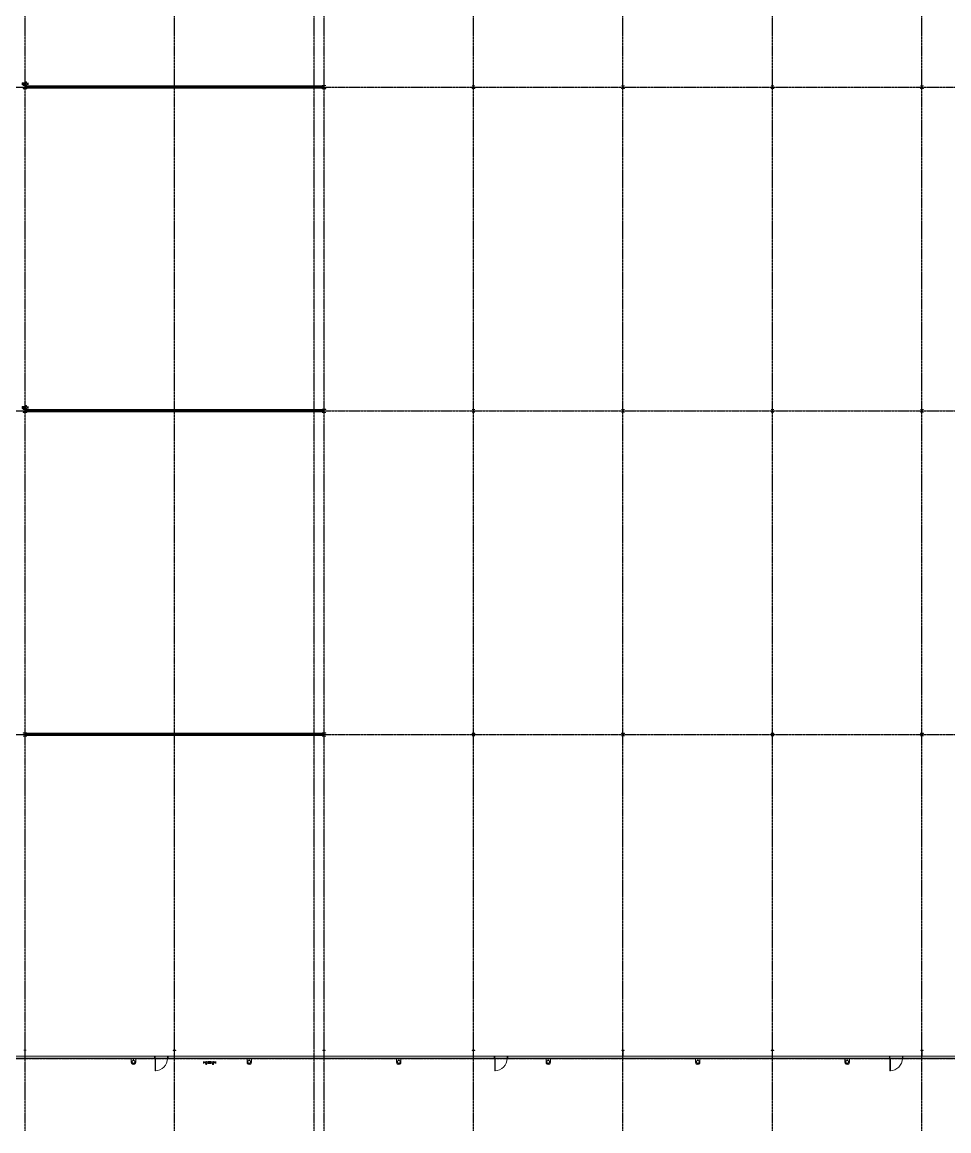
# Model space of a CAD drawing. Header units: millimetres. Extents: x -637480 to 299894, y -125373 to 39000.
# Drawn here: x 131606 to 200332, y -125373 to -43187 of the extents above; entities that cross this region are included whole.
import ezdxf

# ---------------------------------------------------------------- set-up
doc = ezdxf.new("R2010")
doc.units = ezdxf.units.MM
doc.linetypes.add('Xref building Toll$0$Grid Line', pattern=[22.225, 12.7, -3.175, 3.175, -3.175])
for name, color, linetype, lineweight in [('AM_BOR', 4, 'Continuous', 25), ('Xref building Toll$0$A-DETL', 90, 'Continuous', 9), ('Xref building Toll$0$A-DOOR', 31, 'Continuous', 9), ('Xref building Toll$0$A-DOOR-HDLN', 31, 'Continuous', 9), ('Xref building Toll$0$A-FLOR', 192, 'Continuous', 25), ('Xref building Toll$0$A-GENM', 13, 'Continuous', 9), ('Xref building Toll$0$A-WALL', 113, 'Continuous', 9), ('Xref building Toll$0$P-PIPE', 3, 'Continuous', 9), ('Xref building Toll$0$S-COLS', 52, 'Continuous', 9)]:
    doc.layers.add(name, color=color, linetype=linetype, lineweight=lineweight)
doc.layers.add('Xref building Toll$0$S-GRID', color=8, linetype='Continuous')

# ---------------------------------------------------------------- blocks, each defined once
blk = doc.blocks.new('Xref building Toll$0$Toll Grids')
at = {"layer": 'Xref building Toll$0$S-GRID', "linetype": 'Xref building Toll$0$Grid Line'}
for p, q in [((131818, -125373.3), (131818, 36031.5)), ((142905, -125373.3), (142905, 36031.5)), ((153992, -125373.3), (153992, 36031.5)), ((165079, -125373.3), (165079, 36031.5)), ((176166, -125373.3), (176166, 36031.5)), ((187253, -125373.3), (187253, 36031.5)), ((198340, -125373.3), (198340, 36031.5)), ((153270, -125373.3), (153270, 35080.8)), ((-9195.8, -48000), (280997.7, -48000)), ((-9195.8, -72000), (280997.7, -72000)), ((-9195.8, -96000), (280997.7, -96000)), ((-9195.8, -120000), (280997.7, -120000))]:
    blk.add_line(p, q, dxfattribs=at)
blk = doc.blocks.new('Xref building Toll$0$_SBA 1SWING SPDoor 01a - 920W x 2040H WD-1991709-MASTER GROUND FLOOR')
at = {"layer": 'Xref building Toll$0$A-DOOR'}
for p, q in [((460, 995), (420, 995)), ((420, 75), (420, 995)), ((460, 995), (460, 75)), ((-500, 75), (-500, 75)), ((-500, 75), (-500, -75)), ((-500, 75), (-460, 75)), ((-500, 75), (-460, 75)), ((-500, -75), (-500, 75)), ((-460, -75), (-460, 75)), ((-460, 75), (-460, 75)), ((-460, 75), (-460, -75)), ((460, 75), (420, 75)), ((460, 75), (460, -75)), ((500, 75), (460, 75)), ((460, 75), (460, 75)), ((460, 75), (500, 75)), ((460, -75), (460, 75)), ((500, -75), (500, 75)), ((500, 75), (500, 75)), ((500, 75), (500, -75)), ((-460, -75), (-500, -75)), ((-500, -75), (-500, -75)), ((-460, -75), (-500, -75)), ((-460, -75), (-460, -75)), ((460, -75), (500, -75)), ((460, -75), (460, -75)), ((500, -75), (460, -75)), ((500, -75), (500, -75))]:
    blk.add_line(p, q, dxfattribs=at)
blk.add_arc((460, 75), 920, 90, 180, dxfattribs=at)
at = {"layer": 'Xref building Toll$0$A-DOOR-HDLN'}
blk.add_line((-460, 75), (460, 75), dxfattribs=at)
blk = doc.blocks.new('Xref building Toll$0$FIRE_HYDRANT_2593 - FIRE_HYDRANT_2593-1213494-MASTER GROUND FLOOR')
at = {"layer": 'Xref building Toll$0$A-GENM'}
for p, q in [((-113, 285), (-130, 285)), ((-130, 215), (-113, 215)), ((-55, 280), (-113, 280)), ((-113, 220), (-55, 220)), ((70, 460), (-70, 460)), ((-70, 450), (-70, 450)), ((-70, 450), (-70, 450)), ((-70, 440), (70, 440)), ((-70, 100), (-70, -100)), ((-70, 100), (70, 100)), ((70, 100), (-70, 100)), ((-50, 325), (-50, 299)), ((50, 325), (-50, 325)), ((-50, 325), (50, 325)), ((0, 299), (-50, 299)), ((-50, 299), (0, 299)), ((-50, 201), (-50, 100)), ((0, 201), (-50, 201)), ((-50, 201), (0, 201)), ((50, 100), (-50, 100)), ((-50, 100), (50, 100)), ((-30, 380), (-30, 325)), ((30, 380), (-30, 380)), ((-30, 380), (30, 380)), ((-30, 325), (30, 325)), ((30, 325), (-30, 325)), ((-10, 450), (-10, 380)), ((-10, 450), (10, 450)), ((10, 450), (-10, 450)), ((10, 380), (-10, 380)), ((-10, 380), (10, 380)), ((0, 299), (50, 299)), ((50, 299), (0, 299)), ((0, 201), (50, 201)), ((50, 201), (0, 201)), ((10, 380), (10, 450)), ((30, 325), (30, 380)), ((50, 299), (50, 325)), ((50, 100), (50, 201)), ((70, 450), (70, 450)), ((70, 450), (70, 450)), ((70, -100), (70, 100)), ((-113, -215), (-130, -215)), ((-130, -285), (-113, -285)), ((-55, -220), (-113, -220)), ((-113, -280), (-55, -280)), ((-70, -100), (70, -100)), ((70, -100), (-70, -100)), ((70, -440), (-70, -440)), ((-70, -450), (-70, -450)), ((-70, -450), (-70, -450)), ((-70, -460), (70, -460)), ((-50, -100), (-50, -201)), ((-50, -100), (50, -100)), ((50, -100), (-50, -100)), ((0, -201), (-50, -201)), ((-50, -201), (0, -201)), ((-50, -299), (-50, -325)), ((-50, -299), (0, -299)), ((0, -299), (-50, -299)), ((50, -325), (-50, -325)), ((-50, -325), (50, -325)), ((-30, -325), (-30, -380)), ((-30, -325), (30, -325)), ((30, -325), (-30, -325)), ((30, -380), (-30, -380)), ((-30, -380), (30, -380)), ((-10, -380), (-10, -450)), ((10, -380), (-10, -380)), ((-10, -380), (10, -380)), ((-10, -450), (10, -450)), ((10, -450), (-10, -450)), ((50, -201), (0, -201)), ((0, -201), (50, -201)), ((0, -299), (50, -299)), ((50, -299), (0, -299)), ((10, -450), (10, -380)), ((30, -380), (30, -325)), ((50, -201), (50, -100)), ((50, -325), (50, -299)), ((70, -450), (70, -450)), ((70, -450), (70, -450))]:
    blk.add_line(p, q, dxfattribs=at)
at = {"layer": 'Xref building Toll$0$A-GENM', "flags": 128}
for points in [[(-70, 460), (-38, 460), (29, 460), (69, 460), (70, 460)], [(70, 460), (38, 460), (-29, 460), (-69, 460), (-70, 460)], [(70, 440), (38, 440), (-29, 440), (-69, 440), (-70, 440)], [(-70, 440), (-38, 440), (29, 440), (69, 440), (70, 440)], [(-50, 201), (-68, 266), (-50, 299)], [(50, 299), (68, 234), (50, 201)], [(-70, -440), (-38, -440), (29, -440), (69, -440), (70, -440)], [(70, -440), (38, -440), (-29, -440), (-69, -440), (-70, -440)], [(70, -460), (38, -460), (-29, -460), (-69, -460), (-70, -460)], [(-70, -460), (-38, -460), (29, -460), (69, -460), (70, -460)], [(-50, -299), (-68, -234), (-50, -201)], [(50, -201), (68, -266), (50, -299)]]:
    blk.add_lwpolyline(points, dxfattribs=at)
at = {"layer": 'Xref building Toll$0$A-GENM'}
for centre, radius, start, end in [((0, 0), 60, 0, 180), ((0, 0), 60, 180, 360), ((0, 0), 50, 0, 180), ((0, 0), 50, 0, 180), ((0, 0), 50, 180, 360), ((0, 0), 50, 180, 360), ((0, 450), 10, 360, 180), ((0, 450), 10, 0, 180), ((0, 450), 10, 180, 360), ((0, 450), 10, 180, 360), ((0, -450), 10, 360, 180), ((0, -450), 10, 0, 180), ((0, -450), 10, 180, 360), ((0, -450), 10, 180, 360)]:
    blk.add_arc(centre, radius, start, end, dxfattribs=at)
for centre, major_axis, start_param, end_param in [((-130, 250), (0, 35), 0, 3.141593), ((-130, 250), (0, 35), 3.141593, 6.283185), ((-113, 250), (0, 35), 0, 3.141593), ((-113, 250), (0, 30), 0, 3.141593), ((-113, 250), (0, 35), 3.141593, 6.283185), ((-113, 250), (0, 30), 3.141593, 6.283185), ((-55, 250), (0, 30), 0, 3.141593), ((-55, 250), (0, 30), 3.141593, 6.283185), ((-130, -250), (0, 35), 0, 3.141593), ((-130, -250), (0, 35), 3.141593, 6.283185), ((-113, -250), (0, 35), 0, 3.141593), ((-113, -250), (0, 30), 0, 3.141593), ((-113, -250), (0, 35), 3.141593, 6.283185), ((-113, -250), (0, 30), 3.141593, 6.283185), ((-55, -250), (0, 30), 0, 3.141593), ((-55, -250), (0, 30), 3.141593, 6.283185)]:
    blk.add_ellipse(centre, major_axis=major_axis, ratio=0.5, start_param=start_param, end_param=end_param, dxfattribs=at)
for points in [[(60, 0), (60, 3), (59, 8), (59, 13), (58, 16), (57, 18), (57, 20), (56, 22), (54, 25), (53, 28), (52, 31), (50, 33), (48, 36), (45, 40), (40, 45), (34, 50), (27, 53), (22, 56), (18, 57), (14, 59), (9, 59), (5, 60), (0, 60), (-5, 60), (-11, 59), (-17, 58), (-22, 56), (-26, 54), (-30, 52), (-35, 49), (-40, 45), (-45, 40), (-48, 36), (-49, 34), (-50, 32), (-52, 31), (-53, 28), (-54, 25), (-56, 22), (-57, 20), (-57, 18), (-58, 16), (-59, 13), (-59, 8), (-60, 3), (-60, 0)], [(-60, 0), (-60, -3), (-59, -8), (-59, -13), (-58, -16), (-57, -18), (-57, -20), (-56, -22), (-54, -25), (-53, -28), (-52, -31), (-50, -33), (-48, -36), (-45, -40), (-40, -45), (-34, -50), (-28, -53), (-22, -56), (-18, -57), (-14, -58), (-9, -59), (-5, -60), (0, -60), (5, -60), (11, -59), (17, -58), (22, -56), (26, -54), (30, -52), (35, -49), (40, -45), (45, -40), (48, -36), (49, -34), (50, -32), (52, -31), (53, -28), (54, -25), (56, -22), (57, -20), (57, -18), (58, -16), (59, -13), (59, -8), (60, -3), (60, 0)]]:
    blk.add_open_spline(points, degree=3, knots=[0, 0, 0, 0, 0.045455, 0.068182, 0.079545, 0.090909, 0.102273, 0.113636, 0.136364, 0.159091, 0.170455, 0.181818, 0.204545, 0.227273, 0.272727, 0.318182, 0.363636, 0.386364, 0.409091, 0.431818, 0.454545, 0.477273, 0.5, 0.522727, 0.545455, 0.590909, 0.613636, 0.636364, 0.659091, 0.681818, 0.727273, 0.772727, 0.795455, 0.806818, 0.818182, 0.829545, 0.840909, 0.863636, 0.886364, 0.897727, 0.909091, 0.920455, 0.931818, 0.954545, 1, 1, 1, 1], dxfattribs=at)
blk = doc.blocks.new('Xref building Toll$0$DWP_Downpipe - 225mm-1363392-MASTER GROUND FLOOR')
at = {"layer": 'Xref building Toll$0$P-PIPE'}
for radius, start, end in [(113, 360, 180), (112, 0, 180), (113, 180, 360), (112, 180, 360), (107, 0, 180), (108, 0, 180), (107, 180, 0), (108, 180, 360)]:
    blk.add_arc((-34, 236), radius, start, end, dxfattribs=at)
blk = doc.blocks.new('Xref building Toll$0$IVS-GM-DownPipe Cover - DP 225mm-625296-MASTER GROUND FLOOR')
at = {"layer": 'Xref building Toll$0$A-GENM'}
for p, q in [((-165.5, 0), (-165.5, -272)), ((-165.5, -272), (-165.5, 0)), ((-162.5, -275), (-162.5, 0)), ((-162.5, 0), (-162.5, -275)), ((162.5, 0), (162.5, -275)), ((162.5, -275), (162.5, 0)), ((-165.5, -272), (-215.5, -272)), ((-215.5, -272), (-215.5, -275)), ((-215.5, -275), (-215.5, -272)), ((-215.5, -272), (-165.5, -272)), ((-215.5, -272), (-215.5, -272)), ((-215.5, -275), (-162.5, -275)), ((-162.5, -275), (-215.5, -275)), ((-215.5, -275), (-215.5, -275)), ((-165.5, -272), (-165.5, -272)), ((-162.5, -275), (-162.5, -275)), ((162.5, -275), (215.5, -275)), ((215.5, -275), (162.5, -275)), ((162.5, -275), (162.5, -275)), ((165.5, -272), (165.5, 0)), ((165.5, 0), (165.5, -272)), ((215.5, -272), (165.5, -272)), ((165.5, -272), (215.5, -272)), ((165.5, -272), (165.5, -272)), ((215.5, -275), (215.5, -272)), ((215.5, -272), (215.5, -275)), ((215.5, -272), (215.5, -272)), ((215.5, -275), (215.5, -275))]:
    blk.add_line(p, q, dxfattribs=at)
for radius, start in [(165.5, 360), (165.5, 0), (162.5, 0), (162.5, 0)]:
    blk.add_arc((0, 0), radius, start, 180, dxfattribs=at)
blk = doc.blocks.new('Xref building Toll$0$DPS_Downpipe Clamp - D225-1255800-MASTER GROUND FLOOR')
at = {"layer": 'Xref building Toll$0$A-GENM'}
for p, q in [((125, 255), (-125, 255)), ((-125, 255), (-125, 250)), ((-125, 250), (-125, 255)), ((-125, 255), (125, 255)), ((-125, 255), (-125, 255)), ((-125, 250), (-3, 250)), ((-3, 250), (-125, 250)), ((-125, 250), (-125, 250)), ((-3, 250), (-3, 117)), ((-3, 117), (-3, 250)), ((-3, 250), (-3, 250)), ((-3, 117), (-3, 117)), ((3, 117), (3, 250)), ((3, 250), (125, 250)), ((125, 250), (3, 250)), ((3, 250), (3, 117)), ((3, 250), (3, 250)), ((3, 117), (3, 117)), ((125, 250), (125, 255)), ((125, 255), (125, 250)), ((125, 255), (125, 255)), ((125, 250), (125, 250))]:
    blk.add_line(p, q, dxfattribs=at)
for radius, start, end in [(118, 91.21915, 88.78085), (118, 91.21915, 88.78085), (113, 0, 180), (112, 0, 180), (112, 180, 0), (113, 180, 360)]:
    blk.add_arc((0, 0), radius, start, end, dxfattribs=at)
blk = doc.blocks.new('Xref building Toll$0$UB-Universal Beam-Column - C1_5_460UB67-1337975-MASTER GROUND FLOOR')
at = {"layer": 'Xref building Toll$0$S-COLS', "lineweight": 18}
for p, q in [((95, 227), (-95, 227)), ((-95, 227), (-95, 214.3)), ((-95, 214.3), (-15.65, 214.3)), ((-4.25, 202.9), (-4.25, -202.9)), ((4.25, -202.9), (4.25, 202.9)), ((15.65, 214.3), (95, 214.3)), ((95, 214.3), (95, 227)), ((-15.65, -214.3), (-95, -214.3)), ((-95, -214.3), (-95, -227)), ((-95, -227), (95, -227)), ((95, -214.3), (15.65, -214.3)), ((95, -227), (95, -214.3))]:
    blk.add_line(p, q, dxfattribs=at)
at = {"layer": 'Xref building Toll$0$S-COLS'}
for p, q in [((-95, 227), (-95, 227)), ((-95, 214.3), (-95, 214.3)), ((95, 227), (95, 227)), ((95, 214.3), (95, 214.3)), ((-95, -214.3), (-95, -214.3)), ((-95, -227), (-95, -227)), ((95, -214.3), (95, -214.3)), ((95, -227), (95, -227))]:
    blk.add_line(p, q, dxfattribs=at)
at = {"layer": 'Xref building Toll$0$S-COLS', "lineweight": 18}
for centre, start, end in [((-15.65, 202.9), 0, 90), ((15.65, 202.9), 90, 180), ((-15.65, -202.9), 270, 0), ((15.65, -202.9), 180, 270)]:
    blk.add_arc(centre, 11.4, start, end, dxfattribs=at)
blk = doc.blocks.new('Xref building Toll$0$UB-Universal Beam-Column - C1_5_460UB67-1338435-MASTER GROUND FLOOR')
at = {"layer": 'Xref building Toll$0$S-COLS', "lineweight": 18}
for p, q in [((-95, 227), (95, 227)), ((-95, 214.3), (-95, 227)), ((-15.65, 214.3), (-95, 214.3)), ((-4.25, -202.9), (-4.25, 202.9)), ((4.25, 202.9), (4.25, -202.9)), ((95, 214.3), (15.65, 214.3)), ((95, 227), (95, 214.3)), ((-95, -214.3), (-15.65, -214.3)), ((-95, -227), (-95, -214.3)), ((95, -227), (-95, -227)), ((15.65, -214.3), (95, -214.3)), ((95, -214.3), (95, -227))]:
    blk.add_line(p, q, dxfattribs=at)
at = {"layer": 'Xref building Toll$0$S-COLS'}
for p, q in [((-95, 227), (-95, 227)), ((-95, 214.3), (-95, 214.3)), ((95, 227), (95, 227)), ((95, 214.3), (95, 214.3)), ((-95, -214.3), (-95, -214.3)), ((-95, -227), (-95, -227)), ((95, -214.3), (95, -214.3)), ((95, -227), (95, -227))]:
    blk.add_line(p, q, dxfattribs=at)
at = {"layer": 'Xref building Toll$0$S-COLS', "lineweight": 18}
for centre, start, end in [((-15.65, 202.9), 360, 90), ((15.65, 202.9), 90, 180), ((-15.65, -202.9), 270, 360), ((15.65, -202.9), 180, 270)]:
    blk.add_arc(centre, 11.4, start, end, dxfattribs=at)
blk = doc.blocks.new('Xref building Toll$0$UC-Universal Column-Column - C2_5-200UC60-1338439-MASTER GROUND FLOOR')
at = {"layer": 'Xref building Toll$0$S-COLS', "lineweight": 18}
for p, q in [((105, 102.5), (-105, 102.5)), ((-105, 102.5), (-105, 88.3)), ((-105, 88.3), (-16.05, 88.3)), ((-4.65, 76.9), (-4.65, -76.9)), ((4.65, -76.9), (4.65, 76.9)), ((16.05, 88.3), (105, 88.3)), ((105, 88.3), (105, 102.5)), ((-16.05, -88.3), (-105, -88.3)), ((-105, -88.3), (-105, -102.5)), ((-105, -102.5), (105, -102.5)), ((105, -88.3), (16.05, -88.3)), ((105, -102.5), (105, -88.3))]:
    blk.add_line(p, q, dxfattribs=at)
at = {"layer": 'Xref building Toll$0$S-COLS'}
for p, q in [((-105, 102.5), (-105, 102.5)), ((-105, 88.3), (-105, 88.3)), ((105, 102.5), (105, 102.5)), ((105, 88.3), (105, 88.3)), ((-105, -88.3), (-105, -88.3)), ((-105, -102.5), (-105, -102.5)), ((105, -88.3), (105, -88.3)), ((105, -102.5), (105, -102.5))]:
    blk.add_line(p, q, dxfattribs=at)
at = {"layer": 'Xref building Toll$0$S-COLS', "lineweight": 18}
for centre, start, end in [((-16.05, 76.9), 0, 90), ((16.05, 76.9), 90, 180), ((-16.05, -76.9), 270, 0), ((16.05, -76.9), 180, 270)]:
    blk.add_arc(centre, 11.4, start, end, dxfattribs=at)
blk = doc.blocks.new('Xref building Toll$0$UC-Universal Column-Column - C2_5-200UC60-1338437-MASTER GROUND FLOOR')
at = {"layer": 'Xref building Toll$0$S-COLS', "lineweight": 18}
for p, q in [((-105, 102.5), (105, 102.5)), ((-105, 88.3), (-105, 102.5)), ((-16.05, 88.3), (-105, 88.3)), ((-4.65, -76.9), (-4.65, 76.9)), ((4.65, 76.9), (4.65, -76.9)), ((105, 88.3), (16.05, 88.3)), ((105, 102.5), (105, 88.3)), ((-105, -88.3), (-16.05, -88.3)), ((-105, -102.5), (-105, -88.3)), ((105, -102.5), (-105, -102.5)), ((16.05, -88.3), (105, -88.3)), ((105, -88.3), (105, -102.5))]:
    blk.add_line(p, q, dxfattribs=at)
at = {"layer": 'Xref building Toll$0$S-COLS'}
for p, q in [((-105, 102.5), (-105, 102.5)), ((-105, 88.3), (-105, 88.3)), ((105, 102.5), (105, 102.5)), ((105, 88.3), (105, 88.3)), ((-105, -88.3), (-105, -88.3)), ((-105, -102.5), (-105, -102.5)), ((105, -88.3), (105, -88.3)), ((105, -102.5), (105, -102.5))]:
    blk.add_line(p, q, dxfattribs=at)
at = {"layer": 'Xref building Toll$0$S-COLS', "lineweight": 18}
for centre, start, end in [((-16.05, 76.9), 360, 90), ((16.05, 76.9), 90, 180), ((-16.05, -76.9), 270, 360), ((16.05, -76.9), 180, 270)]:
    blk.add_arc(centre, 11.4, start, end, dxfattribs=at)
blk = doc.blocks.new('Xref building Toll$0$UC-Universal Column-Column - C2_5-200UC60-1338438-MASTER GROUND FLOOR')
at = {"layer": 'Xref building Toll$0$S-COLS', "lineweight": 18}
for p, q in [((-105, 102.5), (105, 102.5)), ((-105, 88.3), (-105, 102.5)), ((-16.05, 88.3), (-105, 88.3)), ((-4.65, -76.9), (-4.65, 76.9)), ((4.65, 76.9), (4.65, -76.9)), ((105, 88.3), (16.05, 88.3)), ((105, 102.5), (105, 88.3)), ((-105, -88.3), (-16.05, -88.3)), ((-105, -102.5), (-105, -88.3)), ((105, -102.5), (-105, -102.5)), ((16.05, -88.3), (105, -88.3)), ((105, -88.3), (105, -102.5))]:
    blk.add_line(p, q, dxfattribs=at)
at = {"layer": 'Xref building Toll$0$S-COLS'}
for p, q in [((-105, 102.5), (-105, 102.5)), ((-105, 88.3), (-105, 88.3)), ((105, 102.5), (105, 102.5)), ((105, 88.3), (105, 88.3)), ((-105, -88.3), (-105, -88.3)), ((-105, -102.5), (-105, -102.5)), ((105, -88.3), (105, -88.3)), ((105, -102.5), (105, -102.5))]:
    blk.add_line(p, q, dxfattribs=at)
at = {"layer": 'Xref building Toll$0$S-COLS', "lineweight": 18}
for centre, start, end in [((-16.05, 76.9), 360, 90), ((16.05, 76.9), 90, 180), ((-16.05, -76.9), 270, 360), ((16.05, -76.9), 180, 270)]:
    blk.add_arc(centre, 11.4, start, end, dxfattribs=at)
blk = doc.blocks.new('Xref building Toll$0$UC-Universal Column-Column - C3_5-250UC90-1714330-MASTER GROUND FLOOR')
at = {"layer": 'Xref building Toll$0$S-COLS', "lineweight": 18}
for p, q in [((-130, 128), (130, 128)), ((-130, 110.7), (-130, 128)), ((-16.65, 110.7), (-130, 110.7)), ((-5.25, -99.3), (-5.25, 99.3)), ((5.25, 99.3), (5.25, -99.3)), ((130, 110.7), (16.65, 110.7)), ((130, 128), (130, 110.7)), ((-130, -110.7), (-16.65, -110.7)), ((-130, -128), (-130, -110.7)), ((130, -128), (-130, -128)), ((16.65, -110.7), (130, -110.7)), ((130, -110.7), (130, -128))]:
    blk.add_line(p, q, dxfattribs=at)
at = {"layer": 'Xref building Toll$0$S-COLS'}
for p, q in [((-130, 128), (-130, 128)), ((-130, 110.7), (-130, 110.7)), ((130, 128), (130, 128)), ((130, 110.7), (130, 110.7)), ((-130, -110.7), (-130, -110.7)), ((-130, -128), (-130, -128)), ((130, -110.7), (130, -110.7)), ((130, -128), (130, -128))]:
    blk.add_line(p, q, dxfattribs=at)
at = {"layer": 'Xref building Toll$0$S-COLS', "lineweight": 18}
for centre, start, end in [((-16.65, 99.3), 360, 90), ((16.65, 99.3), 90, 180), ((-16.65, -99.3), 270, 360), ((16.65, -99.3), 180, 270)]:
    blk.add_arc(centre, 11.4, start, end, dxfattribs=at)
blk = doc.blocks.new('Xref building Toll$0$UC-Universal Column-Column - C3_5-250UC90-1714328-MASTER GROUND FLOOR')
at = {"layer": 'Xref building Toll$0$S-COLS', "lineweight": 18}
for p, q in [((130, 128), (-130, 128)), ((-130, 128), (-130, 110.7)), ((-130, 110.7), (-16.65, 110.7)), ((-5.25, 99.3), (-5.25, -99.3)), ((5.25, -99.3), (5.25, 99.3)), ((16.65, 110.7), (130, 110.7)), ((130, 110.7), (130, 128)), ((-16.65, -110.7), (-130, -110.7)), ((-130, -110.7), (-130, -128)), ((-130, -128), (130, -128)), ((130, -110.7), (16.65, -110.7)), ((130, -128), (130, -110.7))]:
    blk.add_line(p, q, dxfattribs=at)
at = {"layer": 'Xref building Toll$0$S-COLS'}
for p, q in [((-130, 128), (-130, 128)), ((-130, 110.7), (-130, 110.7)), ((130, 128), (130, 128)), ((130, 110.7), (130, 110.7)), ((-130, -110.7), (-130, -110.7)), ((-130, -128), (-130, -128)), ((130, -110.7), (130, -110.7)), ((130, -128), (130, -128))]:
    blk.add_line(p, q, dxfattribs=at)
at = {"layer": 'Xref building Toll$0$S-COLS', "lineweight": 18}
for centre, start, end in [((-16.65, 99.3), 0, 90), ((16.65, 99.3), 90, 180), ((-16.65, -99.3), 270, 0), ((16.65, -99.3), 180, 270)]:
    blk.add_arc(centre, 11.4, start, end, dxfattribs=at)
blk = doc.blocks.new('Xref building Toll$0$UC-Universal Column-Column - C3_5-250UC90-1714329-MASTER GROUND FLOOR')
at = {"layer": 'Xref building Toll$0$S-COLS', "lineweight": 18}
for p, q in [((130, 128), (-130, 128)), ((-130, 128), (-130, 110.7)), ((-130, 110.7), (-16.65, 110.7)), ((-5.25, 99.3), (-5.25, -99.3)), ((5.25, -99.3), (5.25, 99.3)), ((16.65, 110.7), (130, 110.7)), ((130, 110.7), (130, 128)), ((-16.65, -110.7), (-130, -110.7)), ((-130, -110.7), (-130, -128)), ((-130, -128), (130, -128)), ((130, -110.7), (16.65, -110.7)), ((130, -128), (130, -110.7))]:
    blk.add_line(p, q, dxfattribs=at)
at = {"layer": 'Xref building Toll$0$S-COLS'}
for p, q in [((-130, 128), (-130, 128)), ((-130, 110.7), (-130, 110.7)), ((130, 128), (130, 128)), ((130, 110.7), (130, 110.7)), ((-130, -110.7), (-130, -110.7)), ((-130, -128), (-130, -128)), ((130, -110.7), (130, -110.7)), ((130, -128), (130, -128))]:
    blk.add_line(p, q, dxfattribs=at)
at = {"layer": 'Xref building Toll$0$S-COLS', "lineweight": 18}
for centre, start, end in [((-16.65, 99.3), 0, 90), ((16.65, 99.3), 90, 180), ((-16.65, -99.3), 270, 0), ((16.65, -99.3), 180, 270)]:
    blk.add_arc(centre, 11.4, start, end, dxfattribs=at)
blk = doc.blocks.new('Xref building Toll$0$HYD-SINGLE HEAD - Standard-1800782-MASTER GROUND FLOOR')
at = {"layer": 'Xref building Toll$0$A-GENM'}
for p, q in [((186, 12), (-14, 12)), ((-14, 12), (-14, -128)), ((-14, -128), (-14, 12)), ((186, 12), (186, -128)), ((186, -128), (186, 12)), ((231, 71), (231, 54)), ((236, 54), (236, -4)), ((296, -4), (296, 54)), ((301, 54), (301, 71)), ((390, 12), (390, -128)), ((400, 12), (400, 12)), ((400, 12), (400, 12)), ((410, -128), (410, 12)), ((-14, -128), (186, -128)), ((217, -8), (186, -8)), ((186, -108), (186, -8)), ((186, -8), (186, -108)), ((186, -108), (217, -108)), ((217, -8), (217, -58)), ((217, -58), (217, -8)), ((217, -58), (217, -108)), ((217, -108), (217, -58)), ((347, -8), (315, -8)), ((315, -58), (315, -8)), ((315, -8), (315, -58)), ((315, -108), (315, -58)), ((315, -58), (315, -108)), ((315, -108), (347, -108)), ((347, -108), (347, -8)), ((347, -8), (347, -108)), ((367, -28), (347, -28)), ((347, -88), (347, -28)), ((347, -28), (347, -88)), ((347, -88), (367, -88)), ((367, -88), (367, -28)), ((367, -28), (367, -88)), ((400, -48), (367, -48)), ((367, -68), (367, -48)), ((367, -48), (367, -68)), ((367, -68), (400, -68)), ((400, -48), (400, -68)), ((400, -68), (400, -48)), ((400, -128), (400, -128)), ((400, -128), (400, -128))]:
    blk.add_line(p, q, dxfattribs=at)
at = {"layer": 'Xref building Toll$0$A-GENM', "flags": 128}
for points in [[(217, -8), (282, 10), (315, -8)], [(390, -128), (390, -96), (390, -29), (390, 11), (390, 12)], [(390, 12), (390, -21), (390, -88), (390, -128), (390, -128)], [(410, 12), (410, -21), (410, -88), (410, -128), (410, -128)], [(410, -128), (410, -96), (410, -29), (410, 11), (410, 12)], [(315, -108), (251, -127), (217, -108)]]:
    blk.add_lwpolyline(points, dxfattribs=at)
at = {"layer": 'Xref building Toll$0$A-GENM'}
for centre, radius, start, end in [((86, -58), 60, 90, 270), ((86, -58), 60, 270, 90), ((86, -58), 50, 90, 270), ((86, -58), 50, 90, 270), ((86, -58), 50, 270, 90), ((86, -58), 50, 270, 90), ((400, -58), 10, 90, 270), ((400, -58), 10, 90, 270), ((400, -58), 10, 270, 90), ((400, -58), 10, 270, 90)]:
    blk.add_arc(centre, radius, start, end, dxfattribs=at)
for centre, major_axis, start_param, end_param in [((266, 71), (35, 0), 0, 3.141593), ((266, 54), (35, 0), 0, 3.141593), ((266, 71), (35, 0), 3.141593, 6.283185), ((266, 54), (35, 0), 3.141593, 6.283185), ((266, 54), (30, 0), 0, 3.141593), ((266, 54), (30, 0), 3.141593, 6.283185), ((266, -4), (30, 0), 0, 3.141593), ((266, -4), (30, 0), 3.141593, 6.283185)]:
    blk.add_ellipse(centre, major_axis=major_axis, ratio=0.5, start_param=start_param, end_param=end_param, dxfattribs=at)
for points in [[(86, 2), (83, 1), (79, 1), (74, 0), (71, -1), (69, -1), (67, -2), (64, -3), (61, -4), (58, -6), (56, -7), (53, -8), (51, -10), (46, -14), (42, -18), (37, -25), (33, -31), (31, -36), (29, -40), (28, -45), (27, -49), (27, -54), (26, -58), (27, -63), (27, -69), (29, -75), (31, -81), (32, -85), (34, -88), (37, -93), (42, -99), (46, -103), (50, -106), (52, -108), (54, -109), (56, -110), (58, -111), (61, -113), (64, -114), (67, -115), (69, -116), (71, -116), (74, -117), (79, -118), (83, -118), (86, -118)], [(86, -118), (90, -118), (94, -118), (99, -117), (102, -116), (104, -116), (106, -115), (109, -114), (112, -113), (115, -111), (117, -110), (119, -109), (122, -107), (126, -103), (131, -99), (136, -92), (140, -86), (142, -81), (144, -76), (145, -72), (146, -68), (146, -63), (146, -58), (146, -54), (146, -48), (144, -42), (142, -36), (141, -32), (139, -29), (136, -24), (131, -18), (126, -14), (123, -11), (121, -9), (119, -8), (117, -7), (115, -6), (112, -4), (109, -3), (106, -2), (104, -1), (102, -1), (99, 0), (94, 1), (90, 1), (86, 2)]]:
    blk.add_open_spline(points, degree=3, knots=[0, 0, 0, 0, 0.045455, 0.068182, 0.079545, 0.090909, 0.102273, 0.113636, 0.136364, 0.159091, 0.170455, 0.181818, 0.204545, 0.227273, 0.272727, 0.318182, 0.363636, 0.386364, 0.409091, 0.431818, 0.454545, 0.477273, 0.5, 0.522727, 0.545455, 0.590909, 0.613636, 0.636364, 0.659091, 0.681818, 0.727273, 0.772727, 0.795455, 0.806818, 0.818182, 0.829545, 0.840909, 0.863636, 0.886364, 0.897727, 0.909091, 0.920455, 0.931818, 0.954545, 1, 1, 1, 1], dxfattribs=at)
blk = doc.blocks.new('Xref building Toll')
at = {"layer": 'Xref building Toll$0$A-DETL', "lineweight": 140}
for p, q in [((153992, -48000), (131818, -48000)), ((153992, -72000), (131818, -72000)), ((153992, -96000), (131818, -96000))]:
    blk.add_line(p, q, dxfattribs=at)
at = {"layer": 'Xref building Toll$0$A-FLOR'}
blk.add_line((270000, -120000), (0, -120000), dxfattribs=at)
at = {"layer": 'Xref building Toll$0$A-WALL', "lineweight": 18}
for p, q in [((141425.5, -119850), (118945, -119850)), ((141425.5, -120000), (141425.5, -119850)), ((166618, -119850), (142425.5, -119850)), ((142425.5, -119850), (142425.5, -120000)), ((166618, -120000), (166618, -119850)), ((195928, -119850), (167618, -119850)), ((167618, -119850), (167618, -120000)), ((195928, -120000), (195928, -119850)), ((223988, -119850), (196928, -119850)), ((196928, -119850), (196928, -120000))]:
    blk.add_line(p, q, dxfattribs=at)
at = {"layer": 'Xref building Toll$0$A-WALL'}
for p, q in [((141425.5, -119850), (142425.5, -119850)), ((166618, -119850), (167618, -119850)), ((195928, -119850), (196928, -119850))]:
    blk.add_line(p, q, dxfattribs=at)
blk.add_blockref('Xref building Toll$0$Toll Grids', (0, 0))
at = {"layer": 'Xref building Toll$0$A-DOOR', "rotation": 180}
for p in [(141925.5, -119925), (167118, -119925), (196428, -119925)]:
    blk.add_blockref('Xref building Toll$0$_SBA 1SWING SPDoor 01a - 920W x 2040H WD-1991709-MASTER GROUND FLOOR', p, dxfattribs=at)
at = {"layer": 'Xref building Toll$0$A-GENM'}
for name, p in [('Xref building Toll$0$HYD-SINGLE HEAD - Standard-1800782-MASTER GROUND FLOOR', (131631.5, -47699.6)), ('Xref building Toll$0$HYD-SINGLE HEAD - Standard-1800782-MASTER GROUND FLOOR', (131631.5, -71699.6)), ('Xref building Toll$0$DPS_Downpipe Clamp - D225-1255800-MASTER GROUND FLOOR', (139861.5, -120260.7)), ('Xref building Toll$0$DPS_Downpipe Clamp - D225-1255800-MASTER GROUND FLOOR', (148448.5, -120260.7)), ('Xref building Toll$0$DPS_Downpipe Clamp - D225-1255800-MASTER GROUND FLOOR', (159535.5, -120260.7)), ('Xref building Toll$0$DPS_Downpipe Clamp - D225-1255800-MASTER GROUND FLOOR', (170622.5, -120260.7)), ('Xref building Toll$0$DPS_Downpipe Clamp - D225-1255800-MASTER GROUND FLOOR', (181709.5, -120260.7)), ('Xref building Toll$0$DPS_Downpipe Clamp - D225-1255800-MASTER GROUND FLOOR', (192796.5, -120260.7))]:
    blk.add_blockref(name, p, dxfattribs=at)
for name, p, rotation in [('Xref building Toll$0$IVS-GM-DownPipe Cover - DP 225mm-625296-MASTER GROUND FLOOR', (139861.5, -120280.4), 180), ('Xref building Toll$0$FIRE_HYDRANT_2593 - FIRE_HYDRANT_2593-1213494-MASTER GROUND FLOOR', (145505, -120300), 89.99999999999991), ('Xref building Toll$0$IVS-GM-DownPipe Cover - DP 225mm-625296-MASTER GROUND FLOOR', (148448.5, -120280.4), 180), ('Xref building Toll$0$IVS-GM-DownPipe Cover - DP 225mm-625296-MASTER GROUND FLOOR', (159535.5, -120280.4), 180), ('Xref building Toll$0$IVS-GM-DownPipe Cover - DP 225mm-625296-MASTER GROUND FLOOR', (170622.5, -120280.4), 180), ('Xref building Toll$0$IVS-GM-DownPipe Cover - DP 225mm-625296-MASTER GROUND FLOOR', (181709.5, -120280.4), 180), ('Xref building Toll$0$IVS-GM-DownPipe Cover - DP 225mm-625296-MASTER GROUND FLOOR', (192796.5, -120280.4), 180)]:
    blk.add_blockref(name, p, dxfattribs=dict(at, rotation=rotation))
at = {"layer": 'Xref building Toll$0$P-PIPE'}
for p in [(139895, -120496.7), (148482, -120496.7), (159569, -120496.7), (170656, -120496.7), (181743, -120496.7), (192830, -120496.7)]:
    blk.add_blockref('Xref building Toll$0$DWP_Downpipe - 225mm-1363392-MASTER GROUND FLOOR', p, dxfattribs=at)
at = {"layer": 'Xref building Toll$0$S-COLS'}
for name, p in [('Xref building Toll$0$UC-Universal Column-Column - C3_5-250UC90-1714330-MASTER GROUND FLOOR', (131818, -47998.5)), ('Xref building Toll$0$UC-Universal Column-Column - C3_5-250UC90-1714330-MASTER GROUND FLOOR', (153992, -48000)), ('Xref building Toll$0$UC-Universal Column-Column - C3_5-250UC90-1714329-MASTER GROUND FLOOR', (131818, -71998.5)), ('Xref building Toll$0$UC-Universal Column-Column - C3_5-250UC90-1714329-MASTER GROUND FLOOR', (153992, -72000)), ('Xref building Toll$0$UC-Universal Column-Column - C3_5-250UC90-1714328-MASTER GROUND FLOOR', (131818, -95998.5)), ('Xref building Toll$0$UC-Universal Column-Column - C3_5-250UC90-1714328-MASTER GROUND FLOOR', (153992, -96000)), ('Xref building Toll$0$UB-Universal Beam-Column - C1_5_460UB67-1338435-MASTER GROUND FLOOR', (165079, -119623)), ('Xref building Toll$0$UB-Universal Beam-Column - C1_5_460UB67-1338435-MASTER GROUND FLOOR', (176166, -119623)), ('Xref building Toll$0$UB-Universal Beam-Column - C1_5_460UB67-1338435-MASTER GROUND FLOOR', (187253, -119623)), ('Xref building Toll$0$UB-Universal Beam-Column - C1_5_460UB67-1338435-MASTER GROUND FLOOR', (198340, -119623))]:
    blk.add_blockref(name, p, dxfattribs=at)
at = {"layer": 'Xref building Toll$0$S-COLS', "rotation": 180}
for name, p in [('Xref building Toll$0$UC-Universal Column-Column - C2_5-200UC60-1338439-MASTER GROUND FLOOR', (165079, -48000)), ('Xref building Toll$0$UC-Universal Column-Column - C2_5-200UC60-1338439-MASTER GROUND FLOOR', (176166, -48000)), ('Xref building Toll$0$UC-Universal Column-Column - C2_5-200UC60-1338439-MASTER GROUND FLOOR', (187253, -48000)), ('Xref building Toll$0$UC-Universal Column-Column - C2_5-200UC60-1338439-MASTER GROUND FLOOR', (198340, -48000)), ('Xref building Toll$0$UC-Universal Column-Column - C2_5-200UC60-1338438-MASTER GROUND FLOOR', (165079, -72000)), ('Xref building Toll$0$UC-Universal Column-Column - C2_5-200UC60-1338438-MASTER GROUND FLOOR', (176166, -72000)), ('Xref building Toll$0$UC-Universal Column-Column - C2_5-200UC60-1338438-MASTER GROUND FLOOR', (187253, -72000)), ('Xref building Toll$0$UC-Universal Column-Column - C2_5-200UC60-1338438-MASTER GROUND FLOOR', (198340, -72000)), ('Xref building Toll$0$UC-Universal Column-Column - C2_5-200UC60-1338437-MASTER GROUND FLOOR', (165079, -96000)), ('Xref building Toll$0$UC-Universal Column-Column - C2_5-200UC60-1338437-MASTER GROUND FLOOR', (176166, -96000)), ('Xref building Toll$0$UC-Universal Column-Column - C2_5-200UC60-1338437-MASTER GROUND FLOOR', (187253, -96000)), ('Xref building Toll$0$UC-Universal Column-Column - C2_5-200UC60-1338437-MASTER GROUND FLOOR', (198340, -96000)), ('Xref building Toll$0$UB-Universal Beam-Column - C1_5_460UB67-1337975-MASTER GROUND FLOOR', (131818, -119620)), ('Xref building Toll$0$UB-Universal Beam-Column - C1_5_460UB67-1337975-MASTER GROUND FLOOR', (142905, -119621.5)), ('Xref building Toll$0$UB-Universal Beam-Column - C1_5_460UB67-1337975-MASTER GROUND FLOOR', (153992, -119621.5))]:
    blk.add_blockref(name, p, dxfattribs=at)

msp = doc.modelspace()

# ---------------------------------------------------------------- block references
at = {"layer": 'AM_BOR'}
msp.add_blockref('Xref building Toll', (0, 0), dxfattribs=at)

doc.saveas('drawing.dxf')
